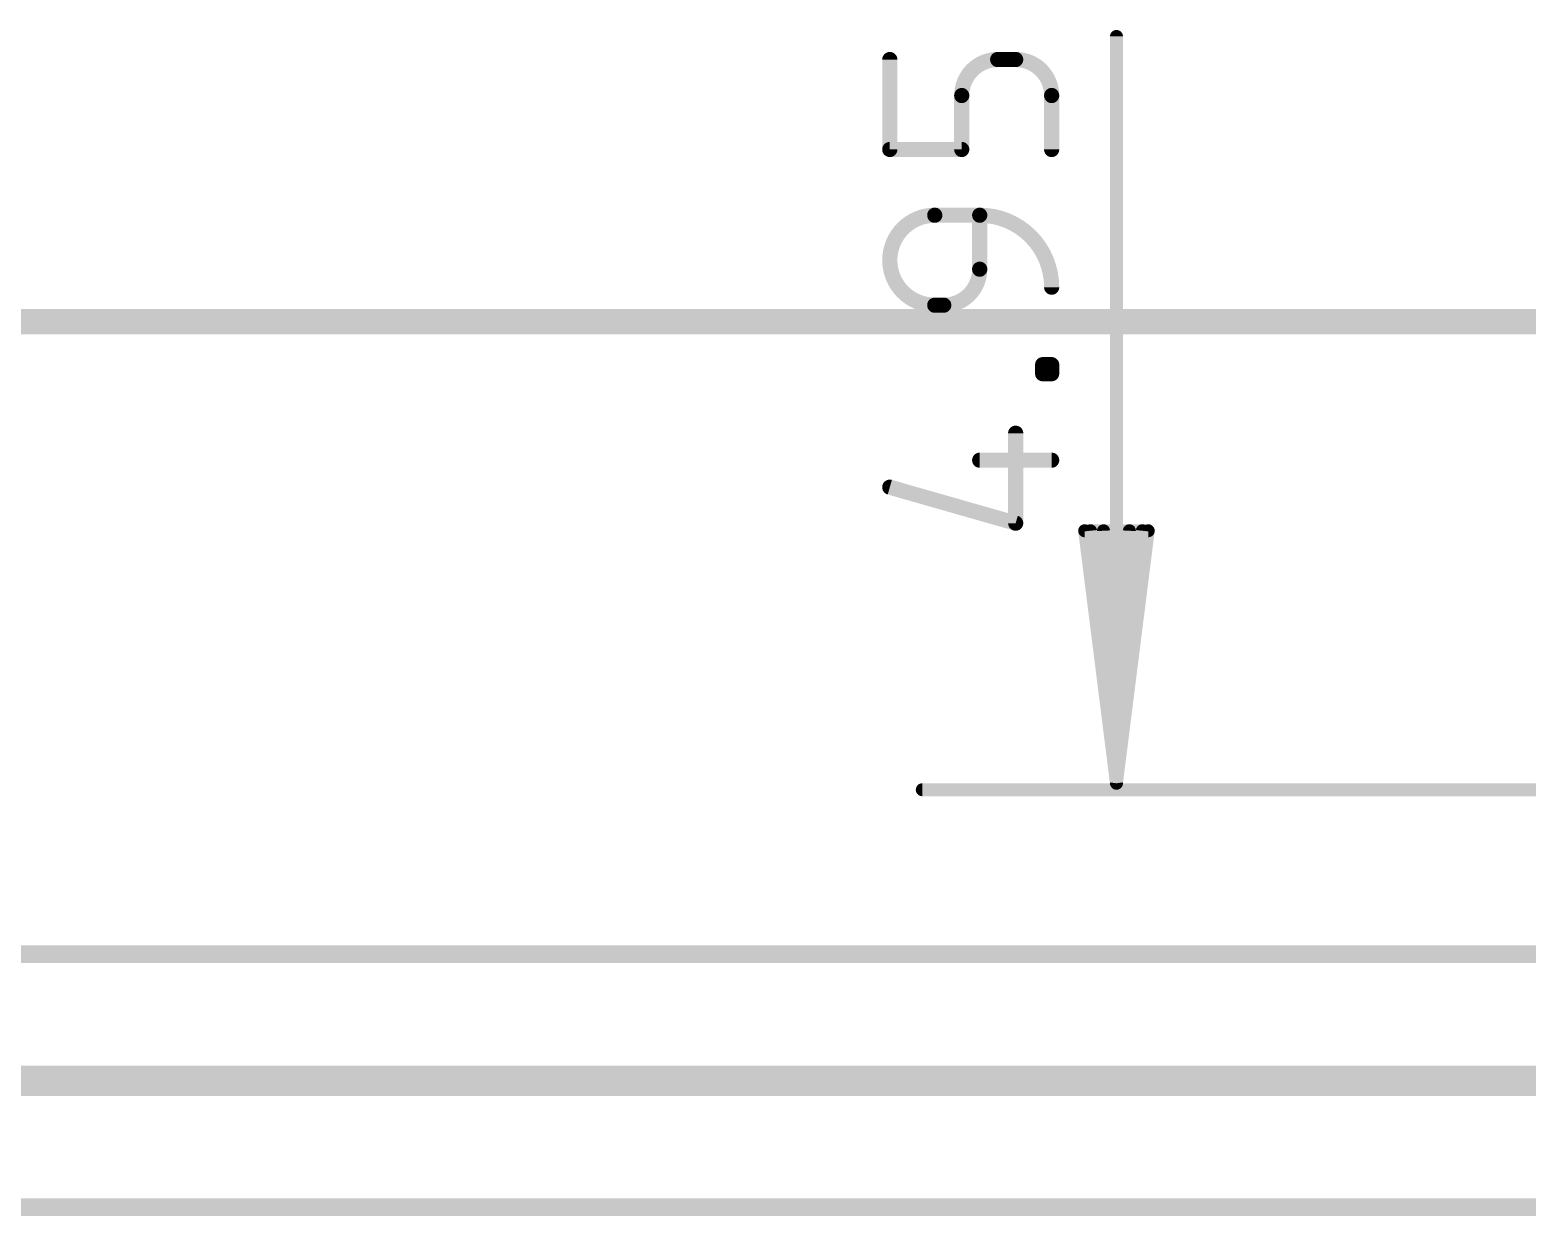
# Model space of a CAD drawing. Extents: x -5 to 103, y -6 to 58.
# Drawn here: x 36.84 to 51.88, y 45.63 to 57.54 of the extents above; entities that cross this region are included whole.
import ezdxf

# ---------------------------------------------------------------- set-up
doc = ezdxf.new("R2010")
doc.units = 0
for name, color, linetype in [('1', 12, 'CONTINUOUS'), ('16', 132, 'CONTINUOUS'), ('51', 254, 'CONTINUOUS')]:
    doc.layers.add(name, color=color, linetype=linetype)

msp = doc.modelspace()

# ---------------------------------------------------------------- linework, layer by layer
at = {"layer": '1'}
for points, const_width in [([(102.87, 54.61), (-5.08, 54.61)], 0.254), ([(7.62, 45.72), (82.55, 45.72)], 0.1778)]:
    msp.add_lwpolyline(points, dxfattribs=dict(at, const_width=const_width))
at = {"layer": '16'}
for points, const_width in [([(87.63, 48.26), (35.56, 48.26)], 0.1778), ([(100.33, 46.99), (-1.27, 46.99)], 0.3048)]:
    msp.add_lwpolyline(points, dxfattribs=dict(at, const_width=const_width))
at = {"layer": '51'}
for points, const_width in [([(47.752, 49.976), (47.752, 57.4738)], 0.13), ([(45.4757, 56.3387), (45.4757, 57.2418)], 0.1524), ([(46.7401, 57.2418), (46.5594, 57.2418)], 0.1524), ([(46.1982, 56.8806), (46.1982, 56.3387)], 0.1524), ([(47.1013, 56.3387), (47.1013, 56.8806)], 0.1524), ([(46.1982, 56.3387), (45.4757, 56.3387)], 0.1524), ([(45.9273, 55.6787), (46.3788, 55.6787)], 0.1524), ([(46.3788, 55.6787), (46.3788, 55.1368)], 0.1524), ([(46.0176, 54.7756), (45.9273, 54.7756)], 0.1524), ([(47.011, 54.0878), (47.011, 54.1781)], 0.1524), ([(47.011, 54.1781), (47.1013, 54.1781)], 0.1524), ([(47.1013, 54.0878), (47.011, 54.0878)], 0.1524), ([(47.1013, 54.1781), (47.1013, 54.0878)], 0.1524), ([(46.7401, 52.5872), (46.7401, 53.4903)], 0.1524), ([(46.3788, 53.2194), (47.1013, 53.2194)], 0.1524), ([(45.4757, 52.9484), (46.7401, 52.5872)], 0.1524), ([(47.752, 49.976), (47.4328, 52.511)], 0.13), ([(47.4328, 52.511), (48.0712, 52.511)], 0.13), ([(47.752, 49.976), (47.492, 52.511)], 0.13), ([(47.752, 49.976), (47.622, 52.511)], 0.13), ([(48.0712, 52.511), (47.752, 49.976)], 0.13), ([(47.882, 52.511), (47.752, 49.976)], 0.13), ([(48.012, 52.511), (47.752, 49.976)], 0.13), ([(70.104, 49.911), (45.802, 49.911)], 0.13)]:
    msp.add_lwpolyline(points, dxfattribs=dict(at, const_width=const_width))
for points, const_width in [([(47.7845, 57.4738, 1), (47.7195, 57.4738)], 0.065), ([(45.5138, 57.2418, 1), (45.4376, 57.2418)], 0.0762), ([(46.5594, 57.2418, 0.4142), (46.1982, 56.8806)], 0.1524), ([(46.5594, 57.2799, 1), (46.5594, 57.2037)], 0.0762), ([(46.5594, 57.2037, 1), (46.5594, 57.2799)], 0.0762), ([(47.1013, 56.8806, 0.4142), (46.7401, 57.2418)], 0.1524), ([(46.7401, 57.2799, 1), (46.7401, 57.2037)], 0.0762), ([(46.7401, 57.2037, 1), (46.7401, 57.2799)], 0.0762), ([(46.2363, 56.8806, 1), (46.1601, 56.8806)], 0.0762), ([(46.1601, 56.8806, 1), (46.2363, 56.8806)], 0.0762), ([(47.1394, 56.8806, 1), (47.0632, 56.8806)], 0.0762), ([(47.0632, 56.8806, 1), (47.1394, 56.8806)], 0.0762), ([(45.4757, 56.3768, 1), (45.4757, 56.3006)], 0.0762), ([(46.1982, 56.3006, 1), (46.1982, 56.3768)], 0.0762), ([(45.4376, 56.3387, 1), (45.5138, 56.3387)], 0.0762), ([(46.1601, 56.3387, 1), (46.2363, 56.3387)], 0.0762), ([(47.0632, 56.3387, 1), (47.1394, 56.3387)], 0.0762), ([(45.9273, 55.6787, 1), (45.9273, 54.7756)], 0.1524), ([(45.9273, 55.7168, 1), (45.9273, 55.6406)], 0.0762), ([(45.9273, 55.6406, 1), (45.9273, 55.7168)], 0.0762), ([(46.4169, 55.6787, 1), (46.3407, 55.6787)], 0.0762), ([(47.1013, 54.9562, 0.4142), (46.3788, 55.6787)], 0.1524), ([(46.3788, 55.7168, 1), (46.3788, 55.6406)], 0.0762), ([(46.3788, 55.6406, 1), (46.3788, 55.7168)], 0.0762), ([(46.0176, 54.7756, 0.4142), (46.3788, 55.1368)], 0.1524), ([(46.4169, 55.1368, 1), (46.3407, 55.1368)], 0.0762), ([(46.3407, 55.1368, 1), (46.4169, 55.1368)], 0.0762), ([(47.0632, 54.9562, 1), (47.1394, 54.9562)], 0.0762), ([(45.9273, 54.8137, 1), (45.9273, 54.7375)], 0.0762), ([(45.9273, 54.7375, 1), (45.9273, 54.8137)], 0.0762), ([(46.0176, 54.8137, 1), (46.0176, 54.7375)], 0.0762), ([(46.0176, 54.7375, 1), (46.0176, 54.8137)], 0.0762), ([(47.0491, 54.1781, 1), (46.9729, 54.1781)], 0.0762), ([(47.011, 54.2162, 1), (47.011, 54.14)], 0.0762), ([(47.011, 54.1259, 1), (47.011, 54.0497)], 0.0762), ([(47.1394, 54.1781, 1), (47.0632, 54.1781)], 0.0762), ([(47.1013, 54.14, 1), (47.1013, 54.2162)], 0.0762), ([(47.1013, 54.0497, 1), (47.1013, 54.1259)], 0.0762), ([(46.9729, 54.0878, 1), (47.0491, 54.0878)], 0.0762), ([(47.0632, 54.0878, 1), (47.1394, 54.0878)], 0.0762), ([(46.7782, 53.4903, 1), (46.702, 53.4903)], 0.0762), ([(46.3788, 53.2575, 1), (46.3788, 53.1813)], 0.0762), ([(47.1013, 53.1813, 1), (47.1013, 53.2575)], 0.0762), ([(45.4862, 52.9851, 1), (45.4652, 52.9118)], 0.0762), ([(46.702, 52.5872, 1), (46.7782, 52.5872)], 0.0762), ([(46.7296, 52.5506, 1), (46.7505, 52.6238)], 0.0762), ([(47.465, 52.5151, 1), (47.4005, 52.5069)], 0.065), ([(47.4328, 52.5435, 1), (47.4328, 52.4785)], 0.065), ([(47.5243, 52.5143, 1), (47.4597, 52.5077)], 0.065), ([(47.6545, 52.5127, 1), (47.5895, 52.5093)], 0.065), ([(47.9145, 52.5093, 1), (47.8495, 52.5127)], 0.065), ([(48.0443, 52.5077, 1), (47.9797, 52.5143)], 0.065), ([(48.1035, 52.5069, 1), (48.039, 52.5151)], 0.065), ([(48.0712, 52.4785, 1), (48.0712, 52.5435)], 0.065), ([(45.802, 49.9435, 1), (45.802, 49.8785)], 0.065), ([(47.7198, 49.9801, 1), (47.7842, 49.9719)], 0.065), ([(47.7197, 49.9793, 1), (47.7843, 49.9727)], 0.065), ([(47.7195, 49.9743, 1), (47.7845, 49.9777)], 0.065), ([(47.7195, 49.9777, 1), (47.7845, 49.9743)], 0.065), ([(47.7195, 49.976, 1), (47.7845, 49.976)], 0.065), ([(47.7197, 49.9727, 1), (47.7843, 49.9793)], 0.065), ([(47.7198, 49.9719, 1), (47.7842, 49.9801)], 0.065)]:
    msp.add_lwpolyline(points, format="xyb", dxfattribs=dict(at, const_width=const_width))

doc.saveas('drawing.dxf')
